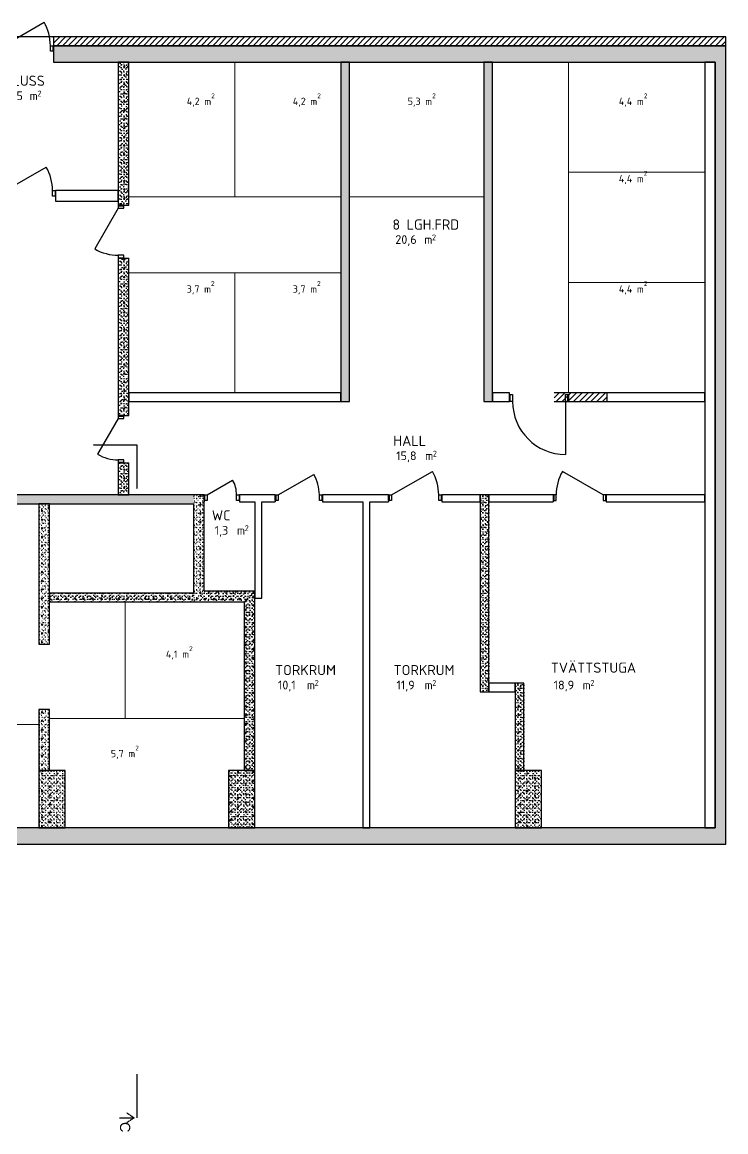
# Model space of a CAD drawing. Header units: millimetres. Extents: x -214 to 76936, y -5099 to 21069.
# Drawn here: x 64881 to 76936, y -5099 to 13903 of the extents above; entities that cross this region are included whole.
import ezdxf
from ezdxf.enums import TextEntityAlignment as Align

# ---------------------------------------------------------------- set-up
doc = ezdxf.new("R2010")
doc.units = ezdxf.units.MM
doc.header["$MEASUREMENT"] = 0
doc.linetypes.add('A_PSTRECK_2', pattern=[3.8, 2.2, -0.7, 0.2, -0.7])
doc.linetypes.add('DASHED_4', pattern=[7, 4, -3])
for name, color, linetype in [('A--------JA', 3, 'A_PSTRECK_2'), ('A-01SB-----', 3, 'Continuous'), ('A-01SC-----', 7, 'Continuous'), ('A-27B------', 7, 'Continuous'), ('A-42-------', 1, 'Continuous'), ('A-A-BIA----', 4, 'DASHED_4'), ('A-A-OVA----', 4, 'Continuous')]:
    doc.layers.add(name, color=color, linetype=linetype)
doc.layers.add('A-45C---E--', color=1, linetype='Continuous', lineweight=0)
doc.layers.add('A-A-RUA----', color=3, linetype='Continuous', lineweight=0)
doc.styles.add('GENERATED_STYLE_1', font='arial.ttf')
doc.styles.add('ISO', font='')
doc.styles.get('ISO').set_extended_font_data('ISOCPEUR')
pattern_1 = [(0, (0, 0), (0, 259.8076), [25, -125]), (0, (75, 129.9), (0, 259.8076), [25, -125]), (60, (0, 0), (-225, 129.9038), [25, -125]), (60, (150, 0), (-225, 129.9038), [25, -125]), (120, (25, 0), (225, 129.9038), [25, -125]), (120, (175, 0), (225, 129.9038), [25, -125]), (0, (0, 25), (0, 50), [0, -50, 0, -75]), (45, (25, 25), (-35.35534, 35.35534), [0, -37.5, 0, -62.5])]
pattern_2 = [(90, (0, 0), (-259.8076, 0), [25, -125]), (90, (-129.9, 75), (-259.8076, 0), [25, -125]), (150, (0, 0), (129.9038, 225), [25, -125]), (150, (9e-15, 150), (129.9038, 225), [25, -125]), (210, (2e-15, 25), (-129.9038, 225), [25, -125]), (210, (1e-14, 175), (-129.9038, 225), [25, -125]), (90, (-25, 2e-15), (-50, 0), [0, -50, 0, -75]), (135, (-25, 25), (35.35534, 35.35534), [0, -37.5, 0, -62.5])]
pattern_3 = [(270, (0, 0), (259.8076, 0), [25, -125]), (270, (129.9, -75), (259.8076, 0), [25, -125]), (330, (0, 0), (129.9038, 225), [25, -125]), (330, (-3e-14, -150), (129.9038, 225), [25, -125]), (30, (-5e-15, -25), (-129.9038, 225), [25, -125]), (30, (-3e-14, -175), (-129.9038, 225), [25, -125]), (270, (25, -5e-15), (50, 0), [0, -50, 0, -75]), (315, (25, -25), (35.35534, 35.35534), [0, -37.5, 0, -62.5])]
pattern_4 = [(0, (0, 0), (0, 600), [])]
pattern_5 = [(45, (0, 0), (-49.497474, 49.497474), [])]
pattern_6 = [(180, (0, 0), (0, 259.8076), [25, -125]), (180, (-75, -129.9), (0, 259.8076), [25, -125]), (240, (0, 0), (-225, 129.9038), [25, -125]), (240, (-150, 2e-14), (-225, 129.9038), [25, -125]), (300, (-25, 3e-15), (225, 129.9038), [25, -125]), (300, (-175, 2e-14), (225, 129.9038), [25, -125]), (180, (-3e-15, -25), (0, 50), [0, -50, 0, -75]), (225, (-25, -25), (-35.35534, 35.35534), [0, -37.5, 0, -62.5])]

# ---------------------------------------------------------------- blocks, each defined once
blk = doc.blocks.new('SLUSS_012_14', base_point=(64977, 12773))
at = {"layer": 'A-A-RUA----', "style": 'ISO'}
for tag, height, p in [('ROOM_NAME', 175, (64577, 12988)), ('bFrame', 150, (64627, 12719)), ('DUMMY_377', 150, (64912, 12719)), ('DUMMY_378', 100, (65141, 12731))]:
    blk.add_attdef(tag, text='', height=height, dxfattribs=at).set_placement(p, align=Align.TOP_LEFT)
blk = doc.blocks.new('TORKRUM_013_17', base_point=(69824, 2680))
at = {"layer": 'A-A-RUA----', "style": 'ISO'}
for tag, height, p in [('ROOM_NAME', 175, (69213, 2896)), ('bFrame', 150, (69263, 2627)), ('DUMMY_377', 150, (69662, 2627)), ('DUMMY_378', 100, (69891, 2638))]:
    blk.add_attdef(tag, text='', height=height, dxfattribs=at).set_placement(p, align=Align.TOP_LEFT)
blk = doc.blocks.new('TORKRUM_014_18', base_point=(71854, 2680))
at = {"layer": 'A-A-RUA----', "style": 'ISO'}
for tag, height, p in [('ROOM_NAME', 175, (71244, 2896)), ('bFrame', 150, (71294, 2627)), ('DUMMY_377', 150, (71678, 2627)), ('DUMMY_378', 100, (71907, 2638))]:
    blk.add_attdef(tag, text='', height=height, dxfattribs=at).set_placement(p, align=Align.TOP_LEFT)
blk = doc.blocks.new('TVÄTTSTUGA_015_19', base_point=(74741, 2680))
at = {"layer": 'A-A-RUA----', "style": 'ISO'}
for tag, height, p in [('ROOM_NAME', 175, (73937, 2937)), ('bFrame', 150, (73987, 2627)), ('DUMMY_377', 150, (74386, 2627)), ('DUMMY_378', 100, (74616, 2638))]:
    blk.add_attdef(tag, text='', height=height, dxfattribs=at).set_placement(p, align=Align.TOP_LEFT)
blk = doc.blocks.new('HALL_018_20', base_point=(71641, 6607))
at = {"layer": 'A-A-RUA----', "style": 'ISO'}
for tag, height, p in [('ROOM_NAME', 175, (71239, 6822)), ('bFrame', 150, (71289, 6553)), ('DUMMY_377', 150, (71688, 6553)), ('DUMMY_378', 100, (71917, 6564))]:
    blk.add_attdef(tag, text='', height=height, dxfattribs=at).set_placement(p, align=Align.TOP_LEFT)
blk = doc.blocks.new('WC_019_21', base_point=(68474, 5330))
at = {"layer": 'A-A-RUA----', "style": 'ISO'}
for tag, height, p in [('ROOM_NAME', 175, (68129, 5546)), ('bFrame', 150, (68179, 5276)), ('DUMMY_377', 150, (68464, 5276)), ('DUMMY_378', 100, (68693, 5288))]:
    blk.add_attdef(tag, text='', height=height, dxfattribs=at).set_placement(p, align=Align.TOP_LEFT)
blk = doc.blocks.new('8 LGH.FRD_017_22', base_point=(71858, 10310))
at = {"layer": 'A-A-RUA----', "style": 'ISO'}
for tag, height, p in [('ROOM_NAME', 175, (71224, 10525)), ('DUMMY_378', 100, (71902, 10267)), ('bFrame', 150, (71274, 10256)), ('DUMMY_377', 150, (71673, 10256))]:
    blk.add_attdef(tag, text='', height=height, dxfattribs=at).set_placement(p, align=Align.TOP_LEFT)

msp = doc.modelspace()

# ---------------------------------------------------------------- hatches: boundary and pattern name
at = {"layer": 'A-01SB-----', "linetype": 'Continuous'}
h = msp.add_hatch(dxfattribs=at)
h.set_pattern_fill('BRANDSÄKRARE', color=256, style=0, pattern_type=2)
h.set_pattern_definition(pattern_5)
h.paths.add_polyline_path([(73994, 7502), (73994, 7407), (74904, 7407), (74904, 7502), (74904, 7557), (73994, 7557)])
at = {"layer": 'A-01SC-----', "linetype": 'Continuous'}
h = msp.add_hatch(dxfattribs=at)
h.set_pattern_fill('BRANDSÄKRARE', color=256, style=0, pattern_type=2)
h.set_pattern_definition(pattern_5)
h.paths.add_polyline_path([(65416, 13500), (76936, 13500), (76936, 13650), (65416, 13650)])
h = msp.add_hatch(dxfattribs=at)
h.set_pattern_fill('BETONG__STD_', color=256, style=0, pattern_type=2)
h.set_pattern_definition(pattern_6)
h.paths.add_polyline_path([(65416, 13500), (65416, 13405), (65416, 13220), (76756, 13220), (76936, 13500)])
h = msp.add_hatch(dxfattribs=at)
h.set_pattern_fill('BETONG__STD_', color=256, style=0, pattern_type=2)
h.set_pattern_definition(pattern_2)
h.paths.add_polyline_path([(76756, 13220), (76756, -173), (76936, -173), (76936, 13500)])
h = msp.add_hatch(dxfattribs=at)
h.set_pattern_fill('BETONG__STD_', color=256, style=0, pattern_type=2)
h.set_pattern_definition(pattern_1)
h.paths.add_polyline_path([(76756, 107), (196, 107), (196, -173), (76756, -173)])
at = {"layer": 'A-27B------', "linetype": 'Continuous'}
h = msp.add_hatch(dxfattribs=at)
h.set_pattern_fill('BETONG__STD_', color=256, style=0, pattern_type=2)
h.set_pattern_definition(pattern_2)
h.paths.add_polyline_path([(66526, 13220), (66526, 10770), (66621, 10770), (66706, 10770), (66706, 13220)])
h = msp.add_hatch(dxfattribs=at)
h.set_pattern_fill('BETONG__STD_', color=256, style=0, pattern_type=2)
h.set_pattern_definition(pattern_2)
h.paths.add_polyline_path([(70341, 13220), (70341, 7407), (70491, 7407), (70491, 13220)])
h = msp.add_hatch(dxfattribs=at)
h.set_pattern_fill('BETONG__STD_', color=256, style=0, pattern_type=2)
h.set_pattern_definition(pattern_2)
h.paths.add_polyline_path([(72791, 13220), (72791, 7407), (72941, 7407), (72941, 13220)])
h = msp.add_hatch(dxfattribs=at)
h.set_pattern_fill('BETONG__STD_', color=256, style=0, pattern_type=2)
h.set_pattern_definition(pattern_2)
h.paths.add_polyline_path([(66526, 7167), (66621, 7167), (66706, 7167), (66706, 9860), (66621, 9860), (66526, 9860)])
h = msp.add_hatch(dxfattribs=at)
h.set_pattern_fill('BETONG__STD_', color=256, style=0, pattern_type=2)
h.set_pattern_definition(pattern_2)
h.paths.add_polyline_path([(66526, 5807), (66706, 5807), (66706, 6357), (66621, 6357), (66526, 6357)])
h = msp.add_hatch(dxfattribs=at)
h.set_pattern_fill('BETONG__STD_', color=256, style=0, pattern_type=2)
h.set_pattern_definition(pattern_1)
h.paths.add_polyline_path([(67816, 5807), (64406, 5807), (64406, 5712), (64406, 5657), (67816, 5657)])
h = msp.add_hatch(dxfattribs=at)
h.set_pattern_fill('BETONG__STD_', color=256, style=0, pattern_type=2)
h.set_pattern_definition(pattern_2)
h.paths.add_polyline_path([(67816, 5807), (67816, 3977), (67996, 4157), (67996, 5807)])
h = msp.add_hatch(dxfattribs=at)
h.set_pattern_fill('BETONG__STD_', color=256, style=0, pattern_type=2)
h.set_pattern_definition(pattern_2)
h.paths.add_polyline_path([(72726, 5807), (72726, 2436), (72876, 2436), (72876, 5807)])
h = msp.add_hatch(dxfattribs=at)
h.set_pattern_fill('BETONG__STD_', color=256, style=0, pattern_type=2)
h.set_pattern_definition(pattern_3)
h.paths.add_polyline_path([(65166, 5657), (65166, 3252), (65346, 3252), (65346, 5657)])
h = msp.add_hatch(dxfattribs=at)
h.set_pattern_fill('BETONG__STD_', color=256, style=0, pattern_type=2)
h.set_pattern_definition(pattern_1)
h.paths.add_polyline_path([(65346, 3977), (67816, 3977), (67816, 4127), (65346, 4127)])
h = msp.add_hatch(dxfattribs=at)
h.set_pattern_fill('BETONG__STD_', color=256, style=0, pattern_type=2)
h.set_pattern_definition(pattern_6)
h.paths.add_polyline_path([(67816, 3977), (68686, 3977), (68866, 4157), (67996, 4157)])
h = msp.add_hatch(dxfattribs=at)
h.set_pattern_fill('BETONG__STD_', color=256, style=0, pattern_type=2)
h.set_pattern_definition(pattern_2)
h.paths.add_polyline_path([(68686, 3977), (68686, 1087), (68866, 1087), (68866, 4157)])
h = msp.add_hatch(dxfattribs=at)
h.set_pattern_fill('BETONG__STD_', color=256, style=0, pattern_type=2)
h.set_pattern_definition(pattern_2)
h.paths.add_polyline_path([(73326, 2586), (73326, 1087), (73476, 1087), (73476, 2586)])
h = msp.add_hatch(dxfattribs=at)
h.set_pattern_fill('BETONG__STD_', color=256, style=0, pattern_type=2)
h.set_pattern_definition(pattern_3)
h.paths.add_polyline_path([(65166, 2131), (65166, 1087), (65346, 1087), (65346, 2131)])
h = msp.add_hatch(dxfattribs=at)
h.set_pattern_fill('BETONG__STD_', color=256, style=0, pattern_type=2)
h.set_pattern_definition(pattern_3)
h.paths.add_polyline_path([(65166, 1087), (65166, 107), (65616, 107), (65616, 1087)])
h = msp.add_hatch(dxfattribs=at)
h.set_pattern_fill('BETONG__STD_', color=256, style=0, pattern_type=2)
h.set_pattern_definition(pattern_2)
h.paths.add_polyline_path([(68416, 1087), (68416, 107), (68866, 107), (68866, 1087)])
h = msp.add_hatch(dxfattribs=at)
h.set_pattern_fill('BETONG__STD_', color=256, style=0, pattern_type=2)
h.set_pattern_definition(pattern_3)
h.paths.add_polyline_path([(73326, 1087), (73326, 107), (73776, 107), (73776, 1087)])
at = {"layer": 'A-42-------', "linetype": 'Continuous'}
h = msp.add_hatch(dxfattribs=at)
h.set_pattern_fill('FALSAD_PLÅT__LIGGANDE_600', color=256, style=0, pattern_type=2)
h.set_pattern_definition(pattern_4)
h.paths.add_polyline_path([(65364, 13405), (65416, 13405), (65416, 13500), (65364, 13500)])
h = msp.add_hatch(dxfattribs=at)
h.set_pattern_fill('FALSAD_PLÅT__LIGGANDE_600', color=256, style=0, pattern_type=2)
h.set_pattern_definition(pattern_4)
h.paths.add_polyline_path([(65401, 10925), (65453, 10925), (65453, 11020), (65401, 11020)])
h = msp.add_hatch(dxfattribs=at)
h.set_pattern_fill('FALSAD_PLÅT__LIGGANDE_600', color=256, style=0, pattern_type=2)
h.set_pattern_definition(pattern_4)
h.paths.add_polyline_path([(66621, 10770), (66526, 10770), (66526, 10718), (66621, 10718)])
h = msp.add_hatch(dxfattribs=at)
h.set_pattern_fill('FALSAD_PLÅT__LIGGANDE_600', color=256, style=0, pattern_type=2)
h.set_pattern_definition(pattern_4)
h.paths.add_polyline_path([(66621, 9912), (66526, 9912), (66526, 9860), (66621, 9860)])
h = msp.add_hatch(dxfattribs=at)
h.set_pattern_fill('FALSAD_PLÅT__LIGGANDE_600', color=256, style=0, pattern_type=2)
h.set_pattern_definition(pattern_4)
h.paths.add_polyline_path([(73283, 7527), (73231, 7527), (73231, 7407), (73283, 7407)])
h = msp.add_hatch(dxfattribs=at)
h.set_pattern_fill('FALSAD_PLÅT__LIGGANDE_600', color=256, style=0, pattern_type=2)
h.set_pattern_definition(pattern_4)
h.paths.add_polyline_path([(74241, 7527), (74189, 7527), (74189, 7407), (74241, 7407)])
h = msp.add_hatch(dxfattribs=at)
h.set_pattern_fill('FALSAD_PLÅT__LIGGANDE_600', color=256, style=0, pattern_type=2)
h.set_pattern_definition(pattern_4)
h.paths.add_polyline_path([(66621, 7167), (66526, 7167), (66526, 7115), (66621, 7115)])
h = msp.add_hatch(dxfattribs=at)
h.set_pattern_fill('FALSAD_PLÅT__LIGGANDE_600', color=256, style=0, pattern_type=2)
h.set_pattern_definition(pattern_4)
h.paths.add_polyline_path([(66621, 6409), (66526, 6409), (66526, 6357), (66621, 6357)])
h = msp.add_hatch(dxfattribs=at)
h.set_pattern_fill('FALSAD_PLÅT__LIGGANDE_600', color=256, style=0, pattern_type=2)
h.set_pattern_definition(pattern_4)
h.paths.add_polyline_path([(67996, 5712), (68048, 5712), (68048, 5807), (67996, 5807)])
h = msp.add_hatch(dxfattribs=at)
h.set_pattern_fill('FALSAD_PLÅT__LIGGANDE_600', color=256, style=0, pattern_type=2)
h.set_pattern_definition(pattern_4)
h.paths.add_polyline_path([(68554, 5712), (68606, 5712), (68606, 5807), (68554, 5807)])
h = msp.add_hatch(dxfattribs=at)
h.set_pattern_fill('FALSAD_PLÅT__LIGGANDE_600', color=256, style=0, pattern_type=2)
h.set_pattern_definition(pattern_4)
h.paths.add_polyline_path([(69214, 5712), (69266, 5712), (69266, 5807), (69214, 5807)])
h = msp.add_hatch(dxfattribs=at)
h.set_pattern_fill('FALSAD_PLÅT__LIGGANDE_600', color=256, style=0, pattern_type=2)
h.set_pattern_definition(pattern_4)
h.paths.add_polyline_path([(69972, 5712), (70024, 5712), (70024, 5807), (69972, 5807)])
h = msp.add_hatch(dxfattribs=at)
h.set_pattern_fill('FALSAD_PLÅT__LIGGANDE_600', color=256, style=0, pattern_type=2)
h.set_pattern_definition(pattern_4)
h.paths.add_polyline_path([(71159, 5712), (71211, 5712), (71211, 5807), (71159, 5807)])
h = msp.add_hatch(dxfattribs=at)
h.set_pattern_fill('FALSAD_PLÅT__LIGGANDE_600', color=256, style=0, pattern_type=2)
h.set_pattern_definition(pattern_4)
h.paths.add_polyline_path([(72017, 5712), (72069, 5712), (72069, 5807), (72017, 5807)])
h = msp.add_hatch(dxfattribs=at)
h.set_pattern_fill('FALSAD_PLÅT__LIGGANDE_600', color=256, style=0, pattern_type=2)
h.set_pattern_definition(pattern_4)
h.paths.add_polyline_path([(74029, 5712), (74029, 5807), (73977, 5807), (73977, 5712)])
h = msp.add_hatch(dxfattribs=at)
h.set_pattern_fill('FALSAD_PLÅT__LIGGANDE_600', color=256, style=0, pattern_type=2)
h.set_pattern_definition(pattern_4)
h.paths.add_polyline_path([(74887, 5712), (74887, 5807), (74835, 5807), (74835, 5712)])

# ---------------------------------------------------------------- linework, layer by layer
at = {"layer": 'A--------JA'}
for p, q in [((66097, 6663), (66847, 6663)), ((66847, 6663), (66847, 5913)), ((66847, -4110), (66847, -4860)), ((66547, -4860), (66797, -4860)), ((66797, -4860), (66672, -4777)), ((66797, -4860), (66672, -4944))]:
    msp.add_line(p, q, dxfattribs=at)
at = {"layer": 'A-01SB-----'}
for p, q in [((73231, 7527), (73231, 7557)), ((73231, 7407), (73231, 7527)), ((74904, 7557), (73994, 7557)), ((74904, 7502), (74904, 7557)), ((74904, 7407), (74904, 7502)), ((73994, 7407), (74904, 7407)), ((67996, 5807), (67996, 5712)), ((67996, 5712), (67996, 5687)), ((68606, 5807), (68606, 5712)), ((68606, 5712), (68606, 5687)), ((69214, 5807), (69214, 5712)), ((69214, 5712), (69214, 5687)), ((70024, 5807), (70024, 5712)), ((70024, 5712), (70024, 5687)), ((71159, 5807), (71159, 5712)), ((71159, 5712), (71159, 5687)), ((72069, 5807), (72069, 5712)), ((72069, 5712), (72069, 5687)), ((73977, 5807), (73977, 5712)), ((73977, 5712), (73977, 5687)), ((74887, 5807), (74887, 5712)), ((74887, 5712), (74887, 5687))]:
    msp.add_line(p, q, dxfattribs=at)
at = {"layer": 'A-01SB-----', "flags": 128}
for points in [[(70341, 7557), (66706, 7557)], [(66706, 7557), (66706, 7407)], [(70341, 7407), (70341, 7557)], [(73231, 7557), (72941, 7557)], [(72941, 7557), (72941, 7407)], [(76576, 7557), (74904, 7557)], [(76576, 7407), (76576, 7557)], [(66706, 7407), (70341, 7407)], [(72941, 7407), (73231, 7407)], [(74904, 7407), (76576, 7407)], [(69214, 5807), (68606, 5807)], [(71159, 5807), (70024, 5807)], [(72726, 5807), (72069, 5807)], [(72726, 5687), (72726, 5807)], [(73977, 5807), (72876, 5807)], [(72876, 5807), (72876, 5687)], [(76576, 5807), (74887, 5807)], [(76576, 5687), (76576, 5807)], [(68606, 5687), (68866, 5687)], [(68866, 5687), (68866, 4157)], [(68986, 5687), (69214, 5687)], [(68986, 4037), (68986, 5687)], [(70024, 5687), (70716, 5687)], [(70716, 5687), (70716, 107)], [(70836, 5687), (71159, 5687)], [(70836, 107), (70836, 5687)], [(72069, 5687), (72726, 5687)], [(72876, 5687), (73977, 5687)], [(74887, 5687), (76576, 5687)], [(68866, 4157), (68866, 4037)], [(68866, 4037), (68986, 4037)], [(73326, 2586), (72876, 2586)], [(72876, 2586), (72876, 2436)], [(73326, 2436), (73326, 2586)], [(72876, 2436), (73326, 2436)], [(70716, 107), (70836, 107)]]:
    msp.add_lwpolyline(points, dxfattribs=at)
at = {"layer": 'A-01SC-----'}
for p, q in [((65416, 13500), (65416, 13405)), ((65416, 13405), (65416, 13220))]:
    msp.add_line(p, q, dxfattribs=at)
at = {"layer": 'A-01SC-----', "flags": 128}
for points in [[(76936, 13650), (65416, 13650)], [(76936, 13500), (65416, 13500)], [(65416, 13500), (76936, 13500)], [(76936, 13500), (76936, 13650)], [(76936, -173), (76936, 13500)], [(65416, 13220), (76756, 13220)], [(76756, 13220), (76756, 107)], [(76756, 107), (6777, 107)], [(196, -173), (76756, -173)], [(76756, -173), (76936, -173)]]:
    msp.add_lwpolyline(points, dxfattribs=at)
at = {"layer": 'A-27B------'}
for p, q in [((65453, 11020), (65453, 10925)), ((65453, 10925), (65453, 10840)), ((66526, 10770), (66621, 10770)), ((66621, 10770), (66706, 10770)), ((66526, 9860), (66621, 9860)), ((66621, 9860), (66706, 9860)), ((66526, 7167), (66621, 7167)), ((66621, 7167), (66706, 7167)), ((66526, 6357), (66621, 6357)), ((66621, 6357), (66706, 6357))]:
    msp.add_line(p, q, dxfattribs=at)
at = {"layer": 'A-27B------', "flags": 128}
for points in [[(66526, 13220), (66526, 10770)], [(66706, 13220), (66526, 13220)], [(66706, 10770), (66706, 13220)], [(70341, 13220), (70341, 7407)], [(70491, 13220), (70341, 13220)], [(70491, 7407), (70491, 13220)], [(72791, 13220), (72791, 7407)], [(72941, 13220), (72791, 13220)], [(72941, 7407), (72941, 13220)], [(76576, 13220), (76576, 107)], [(76756, 13220), (76576, 13220)], [(76756, 107), (76756, 13220)], [(66526, 11020), (65453, 11020)], [(65453, 10840), (66526, 10840)], [(66526, 10840), (66526, 11020)], [(66526, 9860), (66526, 7167)], [(66706, 7167), (66706, 9860)], [(70341, 7407), (70491, 7407)], [(72791, 7407), (72941, 7407)], [(66526, 6357), (66526, 5807)], [(66706, 5807), (66706, 6357)], [(67816, 5807), (64406, 5807)], [(66526, 5807), (66706, 5807)], [(67996, 5807), (67816, 5807)], [(67996, 4157), (67996, 5807)], [(72726, 5807), (72726, 2436)], [(72876, 5807), (72726, 5807)], [(72876, 2436), (72876, 5807)], [(64406, 5657), (67816, 5657)], [(65166, 5657), (65166, 3252)], [(65346, 5657), (65166, 5657)], [(65346, 3252), (65346, 5657)], [(67816, 5657), (67816, 4127)], [(67816, 4127), (65346, 4127)], [(65346, 4127), (65346, 3977)], [(68866, 4157), (67996, 4157)], [(68866, 1087), (68866, 4157)], [(65346, 3977), (67816, 3977)], [(67816, 3977), (68686, 3977)], [(68686, 3977), (68686, 1087)], [(65166, 3252), (65346, 3252)], [(73326, 2586), (73326, 1087)], [(73476, 2586), (73326, 2586)], [(73476, 1087), (73476, 2586)], [(72726, 2436), (72876, 2436)], [(65166, 2131), (65166, 1087)], [(65346, 2131), (65166, 2131)], [(65346, 1087), (65346, 2131)], [(65166, 1087), (65166, 107)], [(65616, 1087), (65166, 1087)], [(65166, 1087), (65346, 1087)], [(65616, 107), (65616, 1087)], [(68416, 1087), (68416, 107)], [(68866, 1087), (68416, 1087)], [(68686, 1087), (68866, 1087)], [(68866, 107), (68866, 1087)], [(73326, 1087), (73326, 107)], [(73776, 1087), (73326, 1087)], [(73326, 1087), (73476, 1087)], [(73776, 107), (73776, 1087)], [(65166, 107), (65616, 107)], [(68416, 107), (68866, 107)], [(73326, 107), (73776, 107)], [(76576, 107), (76756, 107)]]:
    msp.add_lwpolyline(points, dxfattribs=at)
at = {"layer": 'A-42-------'}
for p, q in [((64558, 13500), (65256, 13903)), ((65416, 13650), (64506, 13650)), ((65364, 13405), (65364, 13500)), ((65364, 13500), (65416, 13500)), ((65406, 13500), (65406, 13405)), ((65416, 13650), (65416, 13500)), ((65416, 13500), (65416, 13405)), ((65416, 13500), (65416, 13405)), ((65416, 13405), (65364, 13405)), ((64595, 11020), (65293, 11423)), ((65401, 10925), (65401, 11020)), ((65401, 11020), (65453, 11020)), ((65453, 10925), (65401, 10925)), ((65443, 11020), (65443, 10925)), ((65453, 11020), (65453, 10925)), ((65453, 11020), (65453, 10925)), ((66526, 10718), (66123, 10020)), ((66621, 10770), (66526, 10770)), ((66526, 10770), (66526, 10718)), ((66526, 10770), (66621, 10770)), ((66526, 10760), (66621, 10760)), ((66526, 10718), (66621, 10718)), ((66621, 10718), (66621, 10770)), ((66621, 9912), (66526, 9912)), ((66526, 9912), (66526, 9860)), ((66621, 9860), (66621, 9912)), ((66526, 9870), (66621, 9870)), ((66526, 9860), (66621, 9860)), ((66526, 9860), (66621, 9860)), ((73231, 7407), (73231, 7527)), ((73231, 7527), (73283, 7527)), ((73231, 7407), (73231, 7527)), ((73241, 7407), (73241, 7527)), ((73283, 7527), (73283, 7407)), ((74189, 7407), (74189, 7527)), ((74189, 7527), (74241, 7527)), ((74231, 7407), (74231, 7527)), ((74241, 7527), (74241, 7407)), ((74241, 7407), (74241, 7527)), ((73283, 7407), (73231, 7407)), ((74241, 7407), (74189, 7407)), ((74189, 7407), (74189, 6501)), ((66526, 7115), (66173, 6504)), ((66621, 7167), (66526, 7167)), ((66526, 7167), (66526, 7115)), ((66526, 7167), (66621, 7167)), ((66526, 7157), (66621, 7157)), ((66526, 7115), (66621, 7115)), ((66621, 7115), (66621, 7167)), ((66621, 6409), (66526, 6409)), ((66526, 6409), (66526, 6357)), ((66526, 6367), (66621, 6367)), ((66526, 6357), (66621, 6357)), ((66526, 6357), (66621, 6357)), ((66621, 6357), (66621, 6409)), ((69266, 5807), (69877, 6160)), ((71211, 5807), (71909, 6210)), ((74835, 5807), (74137, 6210)), ((68048, 5807), (68486, 6060)), ((67996, 5712), (67996, 5807)), ((67996, 5807), (68048, 5807)), ((67996, 5807), (67996, 5712)), ((68048, 5712), (67996, 5712)), ((68006, 5807), (68006, 5712)), ((68048, 5807), (68048, 5712)), ((68554, 5712), (68554, 5807)), ((68554, 5807), (68606, 5807)), ((68606, 5712), (68554, 5712)), ((68596, 5807), (68596, 5712)), ((68606, 5807), (68606, 5712)), ((68606, 5807), (68606, 5712)), ((69214, 5712), (69214, 5807)), ((69214, 5807), (69266, 5807)), ((69214, 5807), (69214, 5712)), ((69266, 5712), (69214, 5712)), ((69224, 5807), (69224, 5712)), ((69266, 5807), (69266, 5712)), ((69972, 5712), (69972, 5807)), ((69972, 5807), (70024, 5807)), ((70024, 5712), (69972, 5712)), ((70014, 5807), (70014, 5712)), ((70024, 5807), (70024, 5712)), ((70024, 5807), (70024, 5712)), ((71159, 5712), (71159, 5807)), ((71159, 5807), (71211, 5807)), ((71159, 5807), (71159, 5712)), ((71211, 5712), (71159, 5712)), ((71169, 5807), (71169, 5712)), ((71211, 5807), (71211, 5712)), ((72017, 5712), (72017, 5807)), ((72017, 5807), (72069, 5807)), ((72069, 5712), (72017, 5712)), ((72059, 5807), (72059, 5712)), ((72069, 5807), (72069, 5712)), ((72069, 5807), (72069, 5712)), ((74029, 5807), (73977, 5807)), ((73977, 5807), (73977, 5712)), ((73977, 5807), (73977, 5712)), ((73977, 5712), (74029, 5712)), ((73987, 5807), (73987, 5712)), ((74029, 5712), (74029, 5807)), ((74887, 5807), (74835, 5807)), ((74835, 5807), (74835, 5712)), ((74835, 5712), (74887, 5712)), ((74877, 5807), (74877, 5712)), ((74887, 5712), (74887, 5807)), ((74887, 5807), (74887, 5712))]:
    msp.add_line(p, q, dxfattribs=at)
for centre, radius, start, end in [((64558, 13500), 806, 0, 30), ((64595, 11020), 806, 0, 30), ((66526, 10718), 806, 240, 270), ((74189, 7407), 906, 180, 270), ((66526, 7115), 706, 240, 270), ((69266, 5807), 706, 0, 30), ((71211, 5807), 806, 0, 30), ((74835, 5807), 806, 150, 180), ((68048, 5807), 506, 0, 30)]:
    msp.add_arc(centre, radius, start, end, dxfattribs=at)
at = {"layer": 'A-45C---E--', "flags": 128}
for points in [[(66706, 13220), (68523, 13220), (68523, 10913), (66706, 10913)], [(68523, 13220), (70341, 13220), (70341, 10913), (68523, 10913)], [(70491, 13220), (72791, 13220), (72791, 10913), (70491, 10913)], [(74241, 13220), (76576, 13220), (76576, 11332), (74241, 11332)], [(74241, 11332), (76576, 11332), (76576, 9445), (74241, 9445)], [(66706, 9612), (68523, 9612), (68523, 7557), (66706, 7557)], [(68523, 9612), (70341, 9612), (70341, 7557), (68523, 7557)], [(74241, 9445), (76576, 9445), (76576, 7557), (74241, 7557)], [(66646, 3977), (68686, 3977), (68686, 1977), (66646, 1977)], [(65346, 1977), (68686, 1977), (68686, 1087), (68416, 1087), (68416, 107), (65616, 107), (65616, 1087), (65346, 1087)], [(62866, 1877), (65166, 1877), (65166, 107), (62866, 107)]]:
    msp.add_lwpolyline(points, close=True, dxfattribs=at)

# ---------------------------------------------------------------- block references
at = {"layer": 'A-A-BIA----'}
ref = msp.add_blockref('8 LGH.FRD_017_22', (71858, 10310), dxfattribs=at)
ref.add_attrib('ROOM_NAME', '8 LGH.FRD', dxfattribs={"layer": 'A-A-RUA----', "color": 7, "height": 175, "style": 'ISO'}).set_placement((71224, 10525), align=Align.TOP_LEFT)
ref.add_attrib('bFrame', '20,6', dxfattribs={"layer": 'A-A-RUA----', "color": 7, "height": 150, "style": 'ISO'}).set_placement((71274, 10256), align=Align.TOP_LEFT)
ref.add_attrib('DUMMY_377', ' m', dxfattribs={"layer": 'A-A-RUA----', "color": 7, "height": 150, "style": 'ISO'}).set_placement((71673, 10256), align=Align.TOP_LEFT)
ref.add_attrib('DUMMY_378', '2', dxfattribs={"layer": 'A-A-RUA----', "color": 7, "height": 100, "style": 'ISO'}).set_placement((71902, 10267), align=Align.TOP_LEFT)
ref = msp.add_blockref('HALL_018_20', (71641, 6607), dxfattribs=at)
ref.add_attrib('ROOM_NAME', 'HALL', dxfattribs={"layer": 'A-A-RUA----', "color": 7, "height": 175, "style": 'ISO'}).set_placement((71239, 6822), align=Align.TOP_LEFT)
ref.add_attrib('bFrame', '15,8', dxfattribs={"layer": 'A-A-RUA----', "color": 7, "height": 150, "style": 'ISO'}).set_placement((71289, 6553), align=Align.TOP_LEFT)
ref.add_attrib('DUMMY_377', ' m', dxfattribs={"layer": 'A-A-RUA----', "color": 7, "height": 150, "style": 'ISO'}).set_placement((71688, 6553), align=Align.TOP_LEFT)
ref.add_attrib('DUMMY_378', '2', dxfattribs={"layer": 'A-A-RUA----', "color": 7, "height": 100, "style": 'ISO'}).set_placement((71917, 6564), align=Align.TOP_LEFT)
ref = msp.add_blockref('WC_019_21', (68474, 5330), dxfattribs=at)
ref.add_attrib('ROOM_NAME', 'WC', dxfattribs={"layer": 'A-A-RUA----', "color": 7, "height": 175, "style": 'ISO'}).set_placement((68129, 5546), align=Align.TOP_LEFT)
ref.add_attrib('bFrame', '1,3', dxfattribs={"layer": 'A-A-RUA----', "color": 7, "height": 150, "style": 'ISO'}).set_placement((68179, 5276), align=Align.TOP_LEFT)
ref.add_attrib('DUMMY_377', ' m', dxfattribs={"layer": 'A-A-RUA----', "color": 7, "height": 150, "style": 'ISO'}).set_placement((68464, 5276), align=Align.TOP_LEFT)
ref.add_attrib('DUMMY_378', '2', dxfattribs={"layer": 'A-A-RUA----', "color": 7, "height": 100, "style": 'ISO'}).set_placement((68693, 5288), align=Align.TOP_LEFT)
ref = msp.add_blockref('TORKRUM_013_17', (69824, 2680), dxfattribs=at)
ref.add_attrib('ROOM_NAME', 'TORKRUM', dxfattribs={"layer": 'A-A-RUA----', "color": 7, "height": 175, "style": 'ISO'}).set_placement((69213, 2896), align=Align.TOP_LEFT)
ref.add_attrib('bFrame', '10,1', dxfattribs={"layer": 'A-A-RUA----', "color": 7, "height": 150, "style": 'ISO'}).set_placement((69263, 2627), align=Align.TOP_LEFT)
ref.add_attrib('DUMMY_377', ' m', dxfattribs={"layer": 'A-A-RUA----', "color": 7, "height": 150, "style": 'ISO'}).set_placement((69662, 2627), align=Align.TOP_LEFT)
ref.add_attrib('DUMMY_378', '2', dxfattribs={"layer": 'A-A-RUA----', "color": 7, "height": 100, "style": 'ISO'}).set_placement((69891, 2638), align=Align.TOP_LEFT)
ref = msp.add_blockref('TORKRUM_014_18', (71854, 2680), dxfattribs=at)
ref.add_attrib('ROOM_NAME', 'TORKRUM', dxfattribs={"layer": 'A-A-RUA----', "color": 7, "height": 175, "style": 'ISO'}).set_placement((71244, 2896), align=Align.TOP_LEFT)
ref.add_attrib('bFrame', '11,9', dxfattribs={"layer": 'A-A-RUA----', "color": 7, "height": 150, "style": 'ISO'}).set_placement((71294, 2627), align=Align.TOP_LEFT)
ref.add_attrib('DUMMY_377', ' m', dxfattribs={"layer": 'A-A-RUA----', "color": 7, "height": 150, "style": 'ISO'}).set_placement((71678, 2627), align=Align.TOP_LEFT)
ref.add_attrib('DUMMY_378', '2', dxfattribs={"layer": 'A-A-RUA----', "color": 7, "height": 100, "style": 'ISO'}).set_placement((71907, 2638), align=Align.TOP_LEFT)
ref = msp.add_blockref('TVÄTTSTUGA_015_19', (74741, 2680), dxfattribs=at)
ref.add_attrib('ROOM_NAME', 'TVÄTTSTUGA', dxfattribs={"layer": 'A-A-RUA----', "color": 7, "height": 175, "style": 'ISO'}).set_placement((73937, 2937), align=Align.TOP_LEFT)
ref.add_attrib('bFrame', '18,9', dxfattribs={"layer": 'A-A-RUA----', "color": 7, "height": 150, "style": 'ISO'}).set_placement((73987, 2627), align=Align.TOP_LEFT)
ref.add_attrib('DUMMY_377', ' m', dxfattribs={"layer": 'A-A-RUA----', "color": 7, "height": 150, "style": 'ISO'}).set_placement((74386, 2627), align=Align.TOP_LEFT)
ref.add_attrib('DUMMY_378', '2', dxfattribs={"layer": 'A-A-RUA----', "color": 7, "height": 100, "style": 'ISO'}).set_placement((74616, 2638), align=Align.TOP_LEFT)
at = {"layer": 'A-A-OVA----'}
ref = msp.add_blockref('SLUSS_012_14', (64977, 12773), dxfattribs=at)
ref.add_attrib('ROOM_NAME', 'SLUSS', dxfattribs={"layer": 'A-A-RUA----', "color": 7, "height": 175, "style": 'ISO'}).set_placement((64577, 12988), align=Align.TOP_LEFT)
ref.add_attrib('bFrame', '7,5', dxfattribs={"layer": 'A-A-RUA----', "color": 7, "height": 150, "style": 'ISO'}).set_placement((64627, 12719), align=Align.TOP_LEFT)
ref.add_attrib('DUMMY_377', ' m', dxfattribs={"layer": 'A-A-RUA----', "color": 7, "height": 150, "style": 'ISO'}).set_placement((64912, 12719), align=Align.TOP_LEFT)
ref.add_attrib('DUMMY_378', '2', dxfattribs={"layer": 'A-A-RUA----', "color": 7, "height": 100, "style": 'ISO'}).set_placement((65141, 12731), align=Align.TOP_LEFT)

# ---------------------------------------------------------------- texts
at = {"layer": 'A--------JA', "insert": (66554, -5108), "char_height": 175, "attachment_point": 9, "rotation": 270, "style": 'GENERATED_STYLE_1'}
msp.add_mtext('\\A1;{\\pt0;\\fArial CYR|b0|i0|c204|p34;C\\fArial CYR|b0|i0|c204|p34;\\fArial CYR|b0|i0|c204|p34;}', dxfattribs=at)
at = {"layer": 'A-45C---E--', "char_height": 125, "attachment_point": 7, "style": 'ISO'}
for s, insert in [('{\\fISOCPEUR|b0|i0|c0|p34;4,2 m{\\H0.66x;\\S2^  ;}}', (67700, 12456)), ('{\\fISOCPEUR|b0|i0|c0|p34;4,2 m{\\H0.66x;\\S2^  ;}}', (69517, 12456)), ('{\\fISOCPEUR|b0|i0|c0|p34;5,3 m{\\H0.66x;\\S2^  ;}}', (71485, 12456)), ('{\\fISOCPEUR|b0|i0|c0|p34;4,4 m{\\H0.66x;\\S2^  ;}}', (75103, 12456)), ('{\\fISOCPEUR|b0|i0|c0|p34;4,4 m{\\H0.66x;\\S2^  ;}}', (75103, 11130)), ('{\\fISOCPEUR|b0|i0|c0|p34;3,7 m{\\H0.66x;\\S2^  ;}}', (67700, 9242)), ('{\\fISOCPEUR|b0|i0|c0|p34;3,7 m{\\H0.66x;\\S2^  ;}}', (69517, 9242)), ('{\\fISOCPEUR|b0|i0|c0|p34;4,4 m{\\H0.66x;\\S2^  ;}}', (75103, 9242)), ('{\\fISOCPEUR|b0|i0|c0|p34;4,1 m{\\H0.66x;\\S2^  ;}}', (67343, 2989)), ('{\\fISOCPEUR|b0|i0|c0|p34;5,7 m{\\H0.66x;\\S2^  ;}}', (66399, 1287))]:
    msp.add_mtext(s, dxfattribs=dict(at, insert=insert))

doc.saveas('drawing.dxf')
